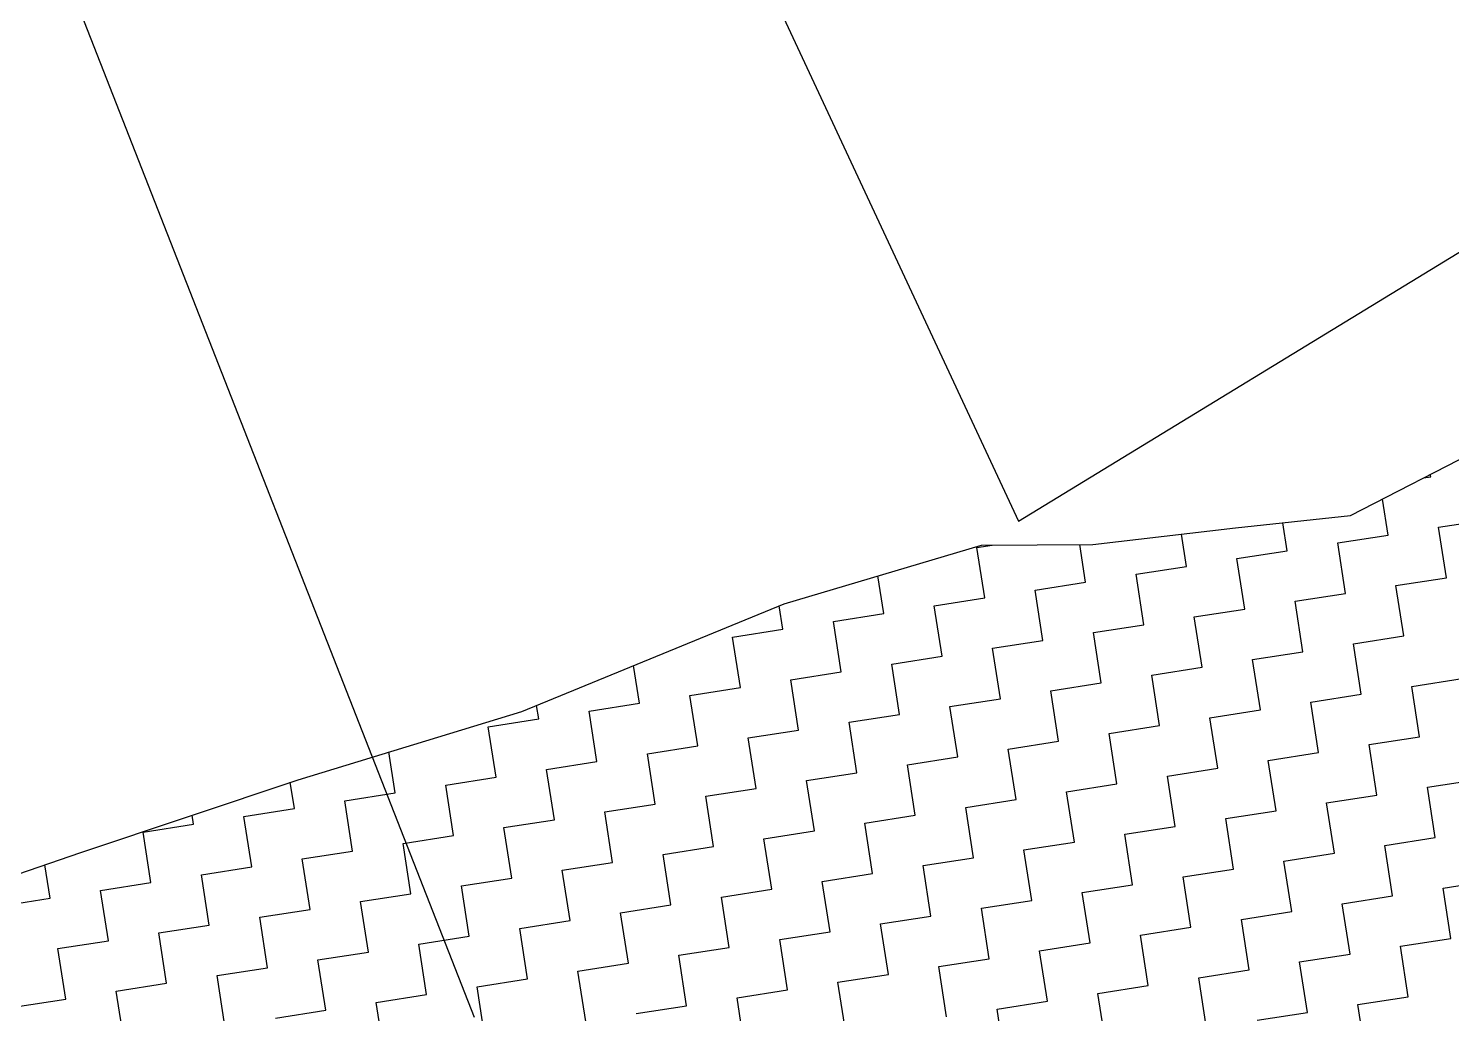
# Model space of a CAD drawing. Header units: metres. Extents: x 288492 to 290465, y 1999120 to 2001541.
# Drawn here: x 289925 to 290063.3, y 2000082 to 2000177.7 of the extents above; entities that cross this region are included whole.
import ezdxf

# ---------------------------------------------------------------- set-up
doc = ezdxf.new("R2010")
doc.units = ezdxf.units.M
doc.header["$MEASUREMENT"] = 0
doc.layers.add('POLY_HATCH', color=12, linetype='Continuous')
doc.layers.add('POLY_PARCEL', color=6, linetype='Continuous')

# ---------------------------------------------------------------- blocks, each defined once
blk = doc.blocks.new('25')
at = {"layer": 'POLY_HATCH'}
for p, q in [((290077.47, 2000102.59), (290091.47, 2000109.74)), ((290065.92, 2000101.4), (290077.47, 2000102.59)), ((290051.63, 2000099.79), (290065.92, 2000101.4)), ((290020.67, 2000093.98), (290040.46, 2000099.77)), ((290040.46, 2000099.77), (290051.63, 2000099.79)), ((289994.35, 2000083.29), (290020.67, 2000093.98)), ((289971.91, 2000076.53), (289994.35, 2000083.29)), ((289950.1, 2000069.31), (289971.91, 2000076.53)), ((289920.34, 2000059.22), (289950.1, 2000069.31))]:
    blk.add_line(p, q, dxfattribs=at)
at = {"layer": 'POLY_HATCH', "linetype": 'Continuous'}
for p, q in [((290084.8, 2000106.33), (290085.52, 2000106.44)), ((290085.52, 2000106.44), (290085.48, 2000106.68)), ((290081.23, 2000100.62), (290080.68, 2000104.23)), ((290071.11, 2000099.09), (290070.69, 2000101.89)), ((290086.28, 2000101.39), (290091.34, 2000102.15)), ((290087.05, 2000096.33), (290086.28, 2000101.39)), ((290040.01, 2000099.54), (290041.54, 2000099.77)), ((290050.89, 2000096.02), (290050.32, 2000099.79)), ((290061, 2000097.55), (290060.51, 2000100.79)), ((290076.17, 2000099.85), (290081.23, 2000100.62)), ((290076.94, 2000094.8), (290076.17, 2000099.85)), ((290040.78, 2000094.48), (290040.01, 2000099.54)), ((290066.06, 2000098.32), (290071.11, 2000099.09)), ((290066.83, 2000093.26), (290066.06, 2000098.32)), ((290055.95, 2000096.79), (290061, 2000097.55)), ((290030.66, 2000092.95), (290030.09, 2000096.73)), ((290045.83, 2000095.25), (290050.89, 2000096.02)), ((290056.71, 2000091.73), (290055.95, 2000096.79)), ((290081.99, 2000095.56), (290087.05, 2000096.33)), ((290082.76, 2000090.51), (290081.99, 2000095.56)), ((290035.72, 2000093.72), (290040.78, 2000094.48)), ((290046.6, 2000090.19), (290045.83, 2000095.25)), ((290071.88, 2000094.03), (290076.94, 2000094.8)), ((290072.65, 2000088.97), (290071.88, 2000094.03)), ((290020.55, 2000091.42), (290020.19, 2000093.78)), ((290025.61, 2000092.18), (290030.66, 2000092.95)), ((290036.49, 2000088.66), (290035.72, 2000093.72)), ((290061.77, 2000092.5), (290066.83, 2000093.26)), ((290015.49, 2000090.65), (290020.55, 2000091.42)), ((290026.37, 2000087.13), (290025.61, 2000092.18)), ((290051.66, 2000090.96), (290056.71, 2000091.73)), ((290062.54, 2000087.44), (290061.77, 2000092.5)), ((290016.26, 2000085.59), (290015.49, 2000090.65)), ((290041.54, 2000089.43), (290046.6, 2000090.19)), ((290052.42, 2000085.91), (290051.66, 2000090.96)), ((290077.71, 2000089.74), (290082.76, 2000090.51)), ((290078.47, 2000084.68), (290077.71, 2000089.74)), ((290031.43, 2000087.89), (290036.49, 2000088.66)), ((290042.31, 2000084.37), (290041.54, 2000089.43)), ((290067.59, 2000088.21), (290072.65, 2000088.97)), ((290006.15, 2000084.06), (290005.57, 2000087.84)), ((290021.32, 2000086.36), (290026.37, 2000087.13)), ((290032.2, 2000082.84), (290031.43, 2000087.89)), ((290057.48, 2000086.67), (290062.54, 2000087.44)), ((290068.36, 2000083.15), (290067.59, 2000088.21)), ((290011.2, 2000084.83), (290016.26, 2000085.59)), ((290022.08, 2000081.3), (290021.32, 2000086.36)), ((290047.37, 2000085.14), (290052.42, 2000085.91)), ((290058.25, 2000081.62), (290057.48, 2000086.67)), ((290083.53, 2000085.45), (290088.58, 2000086.22)), ((290084.3, 2000080.39), (290083.53, 2000085.45)), ((290001.09, 2000083.29), (290006.15, 2000084.06)), ((290011.97, 2000079.77), (290011.2, 2000084.83)), ((290037.25, 2000083.6), (290042.31, 2000084.37)), ((290048.13, 2000080.08), (290047.37, 2000085.14)), ((290073.42, 2000083.92), (290078.47, 2000084.68)), ((289996.04, 2000082.53), (289995.83, 2000083.88)), ((290001.86, 2000078.24), (290001.09, 2000083.29)), ((290027.14, 2000082.07), (290032.2, 2000082.84)), ((290038.02, 2000078.55), (290037.25, 2000083.6)), ((290063.3, 2000082.38), (290068.36, 2000083.15)), ((290074.18, 2000078.86), (290073.42, 2000083.92)), ((289990.98, 2000081.76), (289996.04, 2000082.53)), ((289991.75, 2000076.7), (289990.98, 2000081.76)), ((290017.03, 2000080.54), (290022.08, 2000081.3)), ((290027.91, 2000077.01), (290027.14, 2000082.07)), ((290053.19, 2000080.85), (290058.25, 2000081.62)), ((290064.07, 2000077.33), (290063.3, 2000082.38)), ((290006.92, 2000079), (290011.97, 2000079.77)), ((290017.8, 2000075.48), (290017.03, 2000080.54)), ((290043.08, 2000079.32), (290048.13, 2000080.08)), ((290053.96, 2000075.79), (290053.19, 2000080.85)), ((290079.24, 2000079.63), (290084.3, 2000080.39)), ((289981.63, 2000075.17), (289981.01, 2000079.27)), ((290007.68, 2000073.95), (290006.92, 2000079)), ((290032.96, 2000077.78), (290038.02, 2000078.55)), ((290043.84, 2000074.26), (290043.08, 2000079.32)), ((290069.13, 2000078.09), (290074.18, 2000078.86)), ((290080.01, 2000074.57), (290079.24, 2000079.63)), ((289996.8, 2000077.47), (290001.86, 2000078.24)), ((289997.57, 2000072.41), (289996.8, 2000077.47)), ((290022.85, 2000076.25), (290027.91, 2000077.01)), ((290033.73, 2000072.73), (290032.96, 2000077.78)), ((290059.01, 2000076.56), (290064.07, 2000077.33)), ((290069.89, 2000073.04), (290069.13, 2000078.09)), ((289971.52, 2000073.64), (289971.12, 2000076.27)), ((289986.69, 2000075.94), (289991.75, 2000076.7)), ((289987.46, 2000070.88), (289986.69, 2000075.94)), ((290012.74, 2000074.71), (290017.8, 2000075.48)), ((290023.62, 2000071.19), (290022.85, 2000076.25)), ((290048.9, 2000075.03), (290053.96, 2000075.79)), ((290059.78, 2000071.5), (290059.01, 2000076.56)), ((290085.06, 2000075.34), (290090.12, 2000076.1)), ((289976.58, 2000074.4), (289981.63, 2000075.17)), ((289977.34, 2000069.35), (289976.58, 2000074.4)), ((290013.51, 2000069.66), (290012.74, 2000074.71)), ((290038.79, 2000073.49), (290043.84, 2000074.26)), ((290049.67, 2000069.97), (290048.9, 2000075.03)), ((290074.95, 2000073.8), (290080.01, 2000074.57)), ((290085.83, 2000070.28), (290085.06, 2000075.34)), ((289961.41, 2000072.1), (289961.27, 2000073.01)), ((289966.46, 2000072.87), (289971.52, 2000073.64)), ((289967.23, 2000067.81), (289966.46, 2000072.87)), ((290002.63, 2000073.18), (290007.68, 2000073.95)), ((290003.39, 2000068.12), (290002.63, 2000073.18)), ((290028.67, 2000071.96), (290033.73, 2000072.73)), ((290039.55, 2000068.44), (290038.79, 2000073.49)), ((290064.84, 2000072.27), (290069.89, 2000073.04)), ((290075.72, 2000068.75), (290074.95, 2000073.8)), ((289956.35, 2000071.33), (289961.41, 2000072.1)), ((289957.12, 2000066.28), (289956.35, 2000071.33)), ((289992.51, 2000071.65), (289997.57, 2000072.41)), ((289993.28, 2000066.59), (289992.51, 2000071.65)), ((290018.56, 2000070.42), (290023.62, 2000071.19)), ((290029.44, 2000066.9), (290028.67, 2000071.96)), ((290054.72, 2000070.74), (290059.78, 2000071.5)), ((290065.6, 2000067.21), (290064.84, 2000072.27)), ((289982.4, 2000070.11), (289987.46, 2000070.88)), ((289983.17, 2000065.06), (289982.4, 2000070.11)), ((290019.33, 2000065.37), (290018.56, 2000070.42)), ((290044.61, 2000069.2), (290049.67, 2000069.97)), ((290055.49, 2000065.68), (290054.72, 2000070.74)), ((290080.77, 2000069.51), (290085.83, 2000070.28)), ((289972.29, 2000068.58), (289977.34, 2000069.35)), ((289973.05, 2000063.52), (289972.29, 2000068.58)), ((290008.45, 2000068.89), (290013.51, 2000069.66)), ((290009.22, 2000063.83), (290008.45, 2000068.89)), ((290034.5, 2000067.67), (290039.55, 2000068.44)), ((290045.38, 2000064.15), (290044.61, 2000069.2)), ((290070.66, 2000067.98), (290075.72, 2000068.75)), ((290081.54, 2000064.46), (290080.77, 2000069.51)), ((289947.01, 2000064.74), (289946.5, 2000068.09)), ((289962.17, 2000067.04), (289967.23, 2000067.81)), ((289962.94, 2000061.99), (289962.17, 2000067.04)), ((289998.34, 2000067.36), (290003.39, 2000068.12)), ((289999.1, 2000062.3), (289998.34, 2000067.36)), ((290024.39, 2000066.13), (290029.44, 2000066.9)), ((290035.26, 2000062.61), (290034.5, 2000067.67)), ((290060.55, 2000066.45), (290065.6, 2000067.21)), ((290071.43, 2000062.92), (290070.66, 2000067.98)), ((289952.06, 2000065.51), (289957.12, 2000066.28)), ((289952.83, 2000060.45), (289952.06, 2000065.51)), ((289988.22, 2000065.82), (289993.28, 2000066.59)), ((289988.99, 2000060.77), (289988.22, 2000065.82)), ((290025.15, 2000061.08), (290024.39, 2000066.13)), ((290050.43, 2000064.91), (290055.49, 2000065.68)), ((290061.31, 2000061.39), (290060.55, 2000066.45)), ((290086.6, 2000065.22), (290091.65, 2000065.99)), ((289941.95, 2000063.98), (289947.01, 2000064.74)), ((289978.11, 2000064.29), (289983.17, 2000065.06)), ((289978.88, 2000059.23), (289978.11, 2000064.29)), ((290014.27, 2000064.6), (290019.33, 2000065.37)), ((290015.04, 2000059.54), (290014.27, 2000064.6)), ((290040.32, 2000063.38), (290045.38, 2000064.15)), ((290051.2, 2000059.86), (290050.43, 2000064.91)), ((290076.48, 2000063.69), (290081.54, 2000064.46)), ((290087.36, 2000060.17), (290086.6, 2000065.22)), ((289968, 2000062.76), (289973.05, 2000063.52)), ((289968.76, 2000057.7), (289968, 2000062.76)), ((290004.16, 2000063.07), (290009.22, 2000063.83)), ((290004.93, 2000058.01), (290004.16, 2000063.07)), ((290030.21, 2000061.85), (290035.26, 2000062.61)), ((290041.09, 2000058.32), (290040.32, 2000063.38)), ((290066.37, 2000062.16), (290071.43, 2000062.92)), ((290077.25, 2000058.63), (290076.48, 2000063.69)), ((289957.88, 2000061.22), (289962.94, 2000061.99)), ((289958.65, 2000056.17), (289957.88, 2000061.22)), ((289994.05, 2000061.53), (289999.1, 2000062.3)), ((289994.81, 2000056.48), (289994.05, 2000061.53)), ((290030.98, 2000056.79), (290030.21, 2000061.85)), ((290056.26, 2000060.62), (290061.31, 2000061.39)), ((290067.14, 2000057.1), (290066.37, 2000062.16)), ((289947.77, 2000059.69), (289952.83, 2000060.45)), ((289983.93, 2000060), (289988.99, 2000060.77)), ((289984.7, 2000054.94), (289983.93, 2000060)), ((290020.1, 2000060.31), (290025.15, 2000061.08)), ((290020.86, 2000055.26), (290020.1, 2000060.31)), ((290046.14, 2000059.09), (290051.2, 2000059.86)), ((290057.02, 2000055.57), (290056.26, 2000060.62)), ((290082.31, 2000059.4), (290087.36, 2000060.17)), ((289948.54, 2000054.63), (289947.77, 2000059.69)), ((289973.82, 2000058.47), (289978.88, 2000059.23)), ((289974.59, 2000053.41), (289973.82, 2000058.47)), ((290009.98, 2000058.78), (290015.04, 2000059.54)), ((290010.75, 2000053.72), (290009.98, 2000058.78)), ((290036.03, 2000057.56), (290041.09, 2000058.32)), ((290046.91, 2000054.03), (290046.14, 2000059.09)), ((290072.19, 2000057.87), (290077.25, 2000058.63)), ((290083.07, 2000054.34), (290082.31, 2000059.4)), ((289963.71, 2000056.93), (289968.76, 2000057.7)), ((289964.48, 2000051.88), (289963.71, 2000056.93)), ((289999.87, 2000057.24), (290004.93, 2000058.01)), ((290000.64, 2000052.19), (289999.87, 2000057.24)), ((290036.8, 2000052.5), (290036.03, 2000057.56)), ((290062.08, 2000056.33), (290067.14, 2000057.1)), ((290072.96, 2000052.81), (290072.19, 2000057.87)), ((289953.6, 2000055.4), (289958.65, 2000056.17)), ((289989.76, 2000055.71), (289994.81, 2000056.48)), ((289990.52, 2000050.65), (289989.76, 2000055.71)), ((290025.92, 2000056.02), (290030.98, 2000056.79)), ((290026.69, 2000050.97), (290025.92, 2000056.02)), ((290051.97, 2000054.8), (290057.02, 2000055.57)), ((290062.85, 2000051.28), (290062.08, 2000056.33)), ((289943.48, 2000053.86), (289948.54, 2000054.63)), ((289954.36, 2000050.34), (289953.6, 2000055.4)), ((289979.64, 2000054.18), (289984.7, 2000054.94)), ((289980.41, 2000049.12), (289979.64, 2000054.18)), ((290015.81, 2000054.49), (290020.86, 2000055.26)), ((290016.57, 2000049.43), (290015.81, 2000054.49)), ((290041.86, 2000053.27), (290046.91, 2000054.03)), ((290052.73, 2000049.74), (290051.97, 2000054.8)), ((290078.02, 2000053.58), (290083.07, 2000054.34)), ((289969.53, 2000052.64), (289974.59, 2000053.41)), ((290005.69, 2000052.95), (290010.75, 2000053.72)), ((290042.62, 2000048.21), (290041.86, 2000053.27)), ((290067.9, 2000052.04), (290072.96, 2000052.81)), ((290078.78, 2000048.52), (290078.02, 2000053.58))]:
    blk.add_line(p, q, dxfattribs=at)
at = {"layer": 'POLY_PARCEL'}
for p, q in [((289997.96, 2000202.26), (290044.2, 2000102.17)), ((289989.48, 2000052.63), (289948.58, 2000158.28)), ((290044.2, 2000102.17), (290104.17, 2000138.44))]:
    blk.add_line(p, q, dxfattribs=at)

msp = doc.modelspace()

# ---------------------------------------------------------------- block references
at = {"xscale": 0.9698261639439751, "yscale": 0.9698261639439751, "zscale": 0.9698261639439751, "rotation": 0.222768048152709}
msp.add_blockref('25', (16272.72, 59299.43), dxfattribs=at)

doc.saveas('drawing.dxf')
